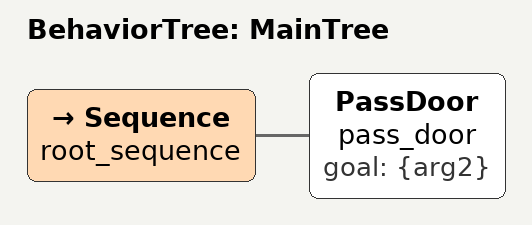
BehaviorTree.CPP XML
<root BTCPP_format="4" main_tree_to_execute = "MainTree" >
    <BehaviorTree ID="MainTree">
       <Sequence name="root_sequence">
           <PassDoor    name="pass_door" goal="{arg2}"/>
       </Sequence>
    </BehaviorTree>
</root>
